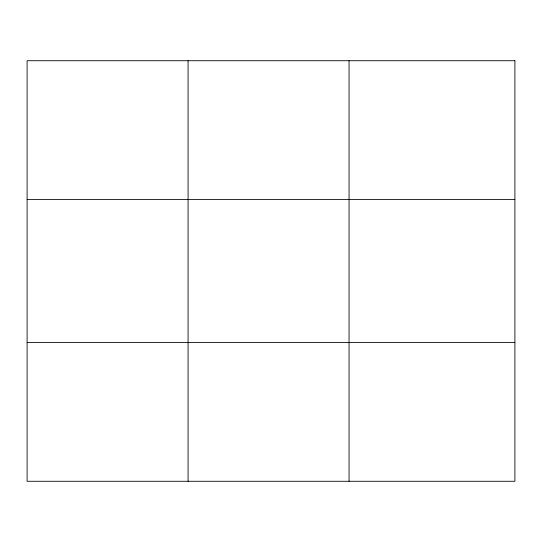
<?xml version="1.0" encoding="UTF-8"?>
<svg xmlns="http://www.w3.org/2000/svg" width="542" height="542" viewBox="0 0 542 542"><rect width="100%" height="100%" fill="white"/><g stroke="black" fill="none" stroke-linecap="round" stroke-linejoin="round"><path stroke-width="0.81" d="M188.074 60.724L188.074 481.276M349.048 60.724L349.048 481.276M27.1 199.503L514.9 199.503M27.1 342.497L514.9 342.497M514.9 60.724L514.9 481.276L27.1 481.276L27.1 60.724L514.9 60.724"/></g></svg>
